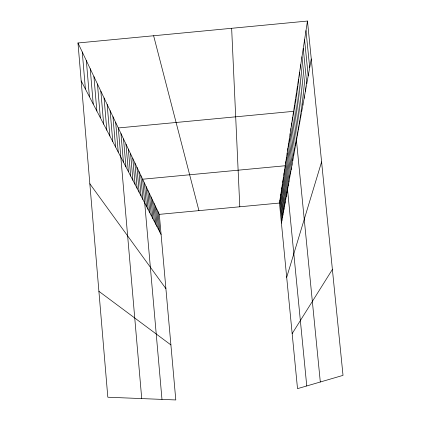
<?xml version="1.0" encoding="UTF-8"?>
<svg xmlns="http://www.w3.org/2000/svg" width="421" height="421" viewBox="0 0 421 421"><rect width="100%" height="100%" fill="white"/><g stroke="black" fill="none" stroke-linecap="round" stroke-linejoin="round"><path stroke-width="0.63" d="M307.462 21.05L343.02 375.374L297.515 388.651L279.476 203.043L307.462 21.05L77.98 42.979L107.823 397.224L175.794 399.95L159.301 214.368L77.98 42.979M281.428 223.125L311.266 58.987M286.696 277.334L321.597 161.88M292.163 333.611L332.39 269.44M159.301 214.368L279.476 203.043M98.903 291.316L170.9 344.92M89.841 183.782L165.9 288.648M81.174 80.906L161.085 234.444M153.623 35.748L198.938 210.632M305.983 30.654L309.693 67.66M304.578 39.79L308.193 75.906M303.241 48.483L306.767 83.753M301.968 56.772L305.404 91.236M300.752 64.681L304.109 98.377M299.589 72.238L302.867 105.197M298.478 79.469L301.683 111.718M297.415 86.384L300.547 117.959M296.395 93.015L299.463 123.937M295.421 99.367L298.421 129.668M294.479 105.466L297.415 135.173M320.313 382L293.579 111.328L118.301 127.963L141.724 398.582M292.663 117.285L295.479 145.829M291.785 123.006L294.542 150.992M290.937 128.5L293.642 155.944M290.127 133.783L292.774 160.706M289.343 138.867L291.942 165.29M288.59 143.761L291.143 169.705M287.869 148.481L290.369 173.957M287.169 153.028L289.622 178.057M286.496 157.417L288.901 182.009M285.843 161.653L288.206 185.829M306.756 385.952L285.212 165.748L142.624 179.22L161.98 399.397M284.601 169.7L286.89 193.086M284.017 173.531L286.264 196.533M283.444 177.23L285.654 199.87M282.896 180.82L285.07 203.101M282.359 184.293L284.501 206.232M281.844 187.655L283.949 209.263M281.339 190.924L283.412 212.205M280.854 194.086L282.896 215.057M280.381 197.16L282.391 217.825M279.923 200.143L281.902 220.515M158.007 211.637L159.812 232.003M156.67 208.821L158.506 229.487M155.296 205.927L157.154 226.893M153.881 202.943L155.765 224.225M152.423 199.864L154.333 221.472M150.918 196.696L152.855 218.631M149.366 193.423L151.328 215.699M147.76 190.045L149.755 212.679M146.103 186.556L148.129 209.553M144.392 182.946L146.45 206.327M140.793 175.362L142.919 199.538M138.898 171.373L141.056 195.965M136.941 167.237L139.13 192.26M134.904 162.953L137.135 188.424M132.799 158.512L135.062 184.445M130.61 153.897L132.915 180.32M128.337 149.108L130.684 176.031M125.979 144.135L128.363 171.573M123.521 138.956L125.953 166.937M120.964 133.573L123.437 162.111M115.686 122.443L118.248 152.144M112.96 116.696L115.57 146.997M110.118 110.712L112.781 141.635M107.16 104.471L109.87 136.041M104.066 97.961L106.834 130.205M100.84 91.157L103.661 124.106M97.467 84.042L100.34 117.733M93.93 76.596L96.867 111.055M90.231 68.797L93.225 104.061M86.347 60.613L89.405 96.719M82.269 52.015L85.395 89.015M231.645 28.296L239.796 206.785"/></g></svg>
